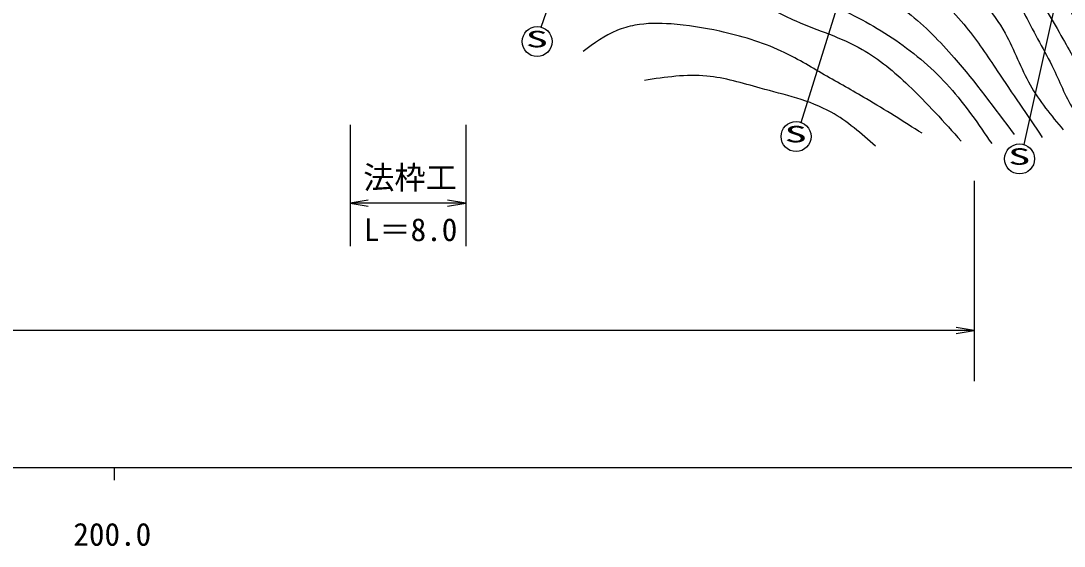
# Model space of a CAD drawing. Units: millimetres, scale not verified. Extents: x 40000 to 680000, y 20000 to 380000.
# Drawn here: x 260525 to 344048, y 198715 to 240744 of the extents above; entities that cross this region are included whole.
import ezdxf
from ezdxf.enums import TextEntityAlignment as Align

# ---------------------------------------------------------------- set-up
doc = ezdxf.new("R2010")
doc.units = ezdxf.units.MM
doc.header["$LTSCALE"] = 1000
for name, color, linetype, lineweight in [('M-BGD', 7, 'Continuous', 25), ('M-STR-STR3', 7, 'Continuous', 25), ('M-STR-STRC', 7, 'Continuous', 25), ('M-TTL-BAND', 7, 'Continuous', 25)]:
    doc.layers.add(name, color=color, linetype=linetype, lineweight=lineweight)
doc.styles.add('ＭＳ ゴシック', font='')
doc.styles.get('ＭＳ ゴシック').set_extended_font_data('MS Gothic')

# ---------------------------------------------------------------- blocks, each defined once
blk = doc.blocks.new('open_arrow')
at = {"color": 0, "linetype": 'Continuous', "lineweight": -2}
blk.add_lwpolyline([(7.5, 1.25), (0, 0), (7.5, -1.25)], dxfattribs=at)

msp = doc.modelspace()

# ---------------------------------------------------------------- linework, layer by layer
at = {"layer": 'M-BGD'}
for points, knots in [([(332771, 260580), (334818, 259281), (336865, 257982), (338975, 256708), (340812, 255600), (342697, 254511), (344123, 252961), (345067, 251935), (345809, 250708), (346469, 249459), (347358, 247780), (348097, 246062), (348921, 244346), (349547, 243043), (350221, 241740), (351162, 240669), (351988, 239729), (353020, 238966), (354069, 238253), (355327, 237396), (356609, 236609), (357886, 235801), (358798, 235224), (359707, 234637), (360653, 234120), (361807, 233490), (363016, 232964), (364225, 232439)], [0, 0, 0, 0, 1, 1, 1, 2, 2, 2, 3, 3, 3, 4, 4, 4, 5, 5, 5, 6, 6, 6, 7, 7, 7, 8, 8, 8, 9, 9, 9, 9]), ([(331384, 258319), (332507, 257997), (333629, 257675), (334738, 257269), (336933, 256463), (339073, 255326), (340691, 253662), (341538, 252790), (342243, 251774), (342792, 250685), (343530, 249222), (343989, 247627), (344753, 246202), (345520, 244772), (346594, 243512), (347660, 242245), (348881, 240794), (350092, 239333), (351582, 238217), (353220, 236992), (355195, 236185), (356765, 234856), (357654, 234104), (358413, 233185), (359322, 232474), (360443, 231598), (361791, 231038), (363139, 230478)], [0, 0, 0, 0, 1, 1, 1, 2, 2, 2, 3, 3, 3, 4, 4, 4, 5, 5, 5, 6, 6, 6, 7, 7, 7, 8, 8, 8, 9, 9, 9, 9]), ([(330956, 256782), (332290, 256261), (333623, 255740), (334913, 255097), (336305, 254404), (337647, 253570), (338765, 252506), (339675, 251640), (340437, 250622), (341181, 249599), (342019, 248448), (342834, 247290), (343598, 246097), (344324, 244963), (345005, 243797), (345559, 242560), (346051, 241463), (346443, 240309), (347065, 239303), (347928, 237907), (349233, 236794), (350567, 235766), (352479, 234291), (354449, 232990), (356485, 231774), (358047, 230841), (359647, 229959), (361248, 229077)], [0, 0, 0, 0, 1, 1, 1, 2, 2, 2, 3, 3, 3, 4, 4, 4, 5, 5, 5, 6, 6, 6, 7, 7, 7, 8, 8, 8, 9, 9, 9, 9]), ([(330443, 254937), (331806, 254251), (333169, 253564), (334489, 252778), (335956, 251905), (337369, 250909), (338554, 249700), (339756, 248474), (340723, 247030), (341751, 245635), (342595, 244489), (343481, 243377), (344198, 242162), (344892, 240985), (345427, 239712), (346053, 238491), (346758, 237117), (347578, 235810), (348539, 234584), (349223, 233712), (349979, 232882), (350868, 232255), (352050, 231422), (353468, 230949), (354815, 230361), (356123, 229789), (357363, 229108), (358603, 228427)], [0, 0, 0, 0, 1, 1, 1, 2, 2, 2, 3, 3, 3, 4, 4, 4, 5, 5, 5, 6, 6, 6, 7, 7, 7, 8, 8, 8, 9, 9, 9, 9]), ([(329855, 252829), (330820, 252512), (331784, 252196), (332671, 251735), (333931, 251082), (335036, 250140), (336138, 249214), (337069, 248432), (337998, 247662), (338835, 246798), (339775, 245827), (340600, 244739), (341356, 243611), (342292, 242215), (343122, 240759), (343948, 239303), (344618, 238123), (345285, 236944), (345909, 235731), (346315, 234943), (346703, 234140), (347205, 233420), (347833, 232517), (348640, 231742), (349446, 230968)], [0, 0, 0, 0, 1, 1, 1, 2, 2, 2, 3, 3, 3, 4, 4, 4, 5, 5, 5, 6, 6, 6, 7, 7, 7, 8, 8, 8, 8]), ([(329246, 250642), (330183, 250265), (331120, 249888), (332006, 249424), (333059, 248872), (334040, 248197), (335053, 247533), (336530, 246563), (338075, 245617), (339150, 244276), (339946, 243283), (340485, 242074), (341076, 240914), (341812, 239469), (342628, 238100), (343318, 236642), (343857, 235501), (344320, 234305), (345034, 233280), (345526, 232572), (346138, 231945), (346750, 231318)], [0, 0, 0, 0, 1, 1, 1, 2, 2, 2, 3, 3, 3, 4, 4, 4, 5, 5, 5, 6, 6, 6, 7, 7, 7, 7]), ([(327629, 249162), (328972, 248531), (330314, 247899), (331586, 247148), (332978, 246325), (334284, 245357), (335508, 244276), (336997, 242960), (338364, 241476), (339325, 239758), (340071, 238426), (340573, 236952), (341321, 235626), (342052, 234330), (343018, 233175), (343983, 232019)], [0, 0, 0, 0, 1, 1, 1, 2, 2, 2, 3, 3, 3, 4, 4, 4, 5, 5, 5, 5]), ([(325689, 247642), (326650, 247140), (327611, 246638), (328574, 246132), (329957, 245405), (331344, 244671), (332601, 243751), (333953, 242762), (335155, 241557), (336208, 240249), (337108, 239131), (337898, 237936), (338695, 236747), (339888, 234965), (341095, 233194), (342302, 231424)], [0, 0, 0, 0, 1, 1, 1, 2, 2, 2, 3, 3, 3, 4, 4, 4, 5, 5, 5, 5]), ([(322754, 245342), (324239, 244950), (325724, 244557), (327141, 243976), (328717, 243330), (330209, 242450), (331552, 241396), (332912, 240328), (334120, 239080), (335255, 237776), (336957, 235821), (338499, 233741), (340040, 231660)], [0, 0, 0, 0, 1, 1, 1, 2, 2, 2, 3, 3, 3, 4, 4, 4, 4]), ([(320853, 243853), (322475, 243240), (324096, 242628), (325674, 241912), (327374, 241141), (329024, 240249), (330567, 239190), (332142, 238109), (333605, 236852), (334874, 235434), (336126, 234035), (337189, 232477), (338251, 230920)], [0, 0, 0, 0, 1, 1, 1, 2, 2, 2, 3, 3, 3, 4, 4, 4, 4]), ([(319106, 242484), (320246, 241871), (321385, 241258), (322573, 240741), (324340, 239971), (326215, 239412), (327879, 238466), (329238, 237694), (330457, 236662), (331601, 235572), (333085, 234157), (334445, 232642), (335805, 231127)], [0, 0, 0, 0, 1, 1, 1, 2, 2, 2, 3, 3, 3, 4, 4, 4, 4]), ([(332669, 231747), (331198, 232685), (329727, 233623), (328224, 234504), (327106, 235159), (325970, 235782), (324847, 236433), (323711, 237091), (322588, 237778), (321401, 238328), (319838, 239053), (318164, 239543), (316473, 239914), (315188, 240195), (313893, 240409), (312580, 240499), (311614, 240566), (310638, 240567), (309685, 240396), (309190, 240307), (308700, 240172), (308238, 239982), (307262, 239582), (306406, 238938), (305550, 238294)], [0, 0, 0, 0, 1, 1, 1, 2, 2, 2, 3, 3, 3, 4, 4, 4, 5, 5, 5, 6, 6, 6, 7, 7, 7, 8, 8, 8, 8]), ([(328947, 230713), (327815, 231717), (326683, 232721), (325398, 233435), (323673, 234394), (321672, 234831), (319712, 235365), (318283, 235755), (316875, 236196), (315440, 236330), (313798, 236483), (312121, 236234), (310443, 235985)], [0, 0, 0, 0, 1, 1, 1, 2, 2, 2, 3, 3, 3, 4, 4, 4, 4])]:
    msp.add_open_spline(points, degree=3, knots=knots, dxfattribs=at)
at = {"layer": 'M-STR-STR3'}
for p, q in [((286890, 232432), (286890, 222722)), ((296136, 232432), (296136, 222722)), ((336842, 227936), (336842, 211920)), ((296136, 226148), (286890, 226148)), ((296136, 224287), (296136, 222722)), ((336842, 215977), (85568, 215977))]:
    msp.add_line(p, q, dxfattribs=at)
at = {"layer": 'M-STR-STRC'}
for p, q in [((302171, 240251), (313766, 272994)), ((322999, 232614), (333401, 265989)), ((340840, 230842), (347881, 262620))]:
    msp.add_line(p, q, dxfattribs=at)
for centre in [(301858, 239092), (322584, 231488), (340478, 229698)]:
    msp.add_circle(centre, 1200, dxfattribs=at)
at = {"layer": 'M-TTL-BAND'}
for p, q in [((40000, 205000), (579000, 205000)), ((268000, 205000), (268000, 204000))]:
    msp.add_line(p, q, dxfattribs=at)

# ---------------------------------------------------------------- block references
at = {"layer": 'M-STR-STR3', "xscale": 193, "yscale": 193}
msp.add_blockref('open_arrow', (286890, 226148), dxfattribs=at)
at = {"layer": 'M-STR-STR3', "xscale": 193, "yscale": 193, "rotation": 180}
for p in [(296136, 226148), (336842, 215977)]:
    msp.add_blockref('open_arrow', p, dxfattribs=at)

# ---------------------------------------------------------------- texts
at = {"layer": 'M-STR-STR3', "style": 'ＭＳ ゴシック'}
for s, p in [('法枠工', (287932, 228205)), ('L＝8.0', (287980, 224038))]:
    msp.add_text(s, height=1833, dxfattribs=at).set_placement(p, align=Align.MIDDLE_LEFT)
at = {"layer": 'M-STR-STRC', "style": 'ＭＳ ゴシック', "width": 2}
for p in [(300939, 238230), (321666, 230625), (339559, 228835)]:
    msp.add_text('S', height=1320, dxfattribs=at).set_placement(p, align=Align.BOTTOM_LEFT)
at = {"layer": 'M-TTL-BAND', "style": 'ＭＳ ゴシック'}
msp.add_text('200.0', height=1833, dxfattribs=at).set_placement((267844, 198195), align=Align.BOTTOM_CENTER)

doc.saveas('drawing.dxf')
